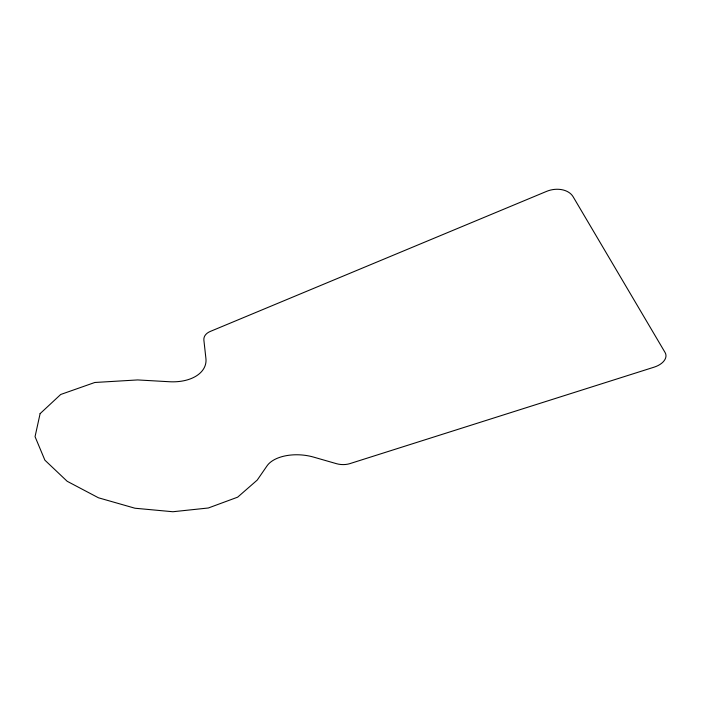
<?xml version="1.0" encoding="UTF-8"?>
<svg xmlns="http://www.w3.org/2000/svg" width="701" height="701" viewBox="0 0 701 701"><rect width="100%" height="100%" fill="white"/><g stroke="black" fill="none" stroke-linecap="round" stroke-linejoin="round"><path stroke-width="1.05" d="M40.106 413.643L35.05 436.662L44.89 460.171L67.165 481.28L98.464 497.789L134.986 508.234L172.884 511.739L208.346 507.988L237.657 497.167L257.249 480.062L267.028 465.876A35.12 19.435 4.3 0 1 313.619 457.113L336.445 463.676A14.467 8.228 2.8 0 0 349.922 463.615L654.121 367.158A17.665 10.533 -9.8 0 0 665.065 352.489L573.103 196.718A20.25 14.581 -11.7 0 0 546.57 191.382L210.247 331.45A16.544 10.664 8.5 0 0 203.886 340.178L205.919 358.535A40.658 25.332 10.6 0 1 169.291 381.73L137.659 379.933L94.819 382.483L60.689 394.488L40.106 413.643"/></g></svg>
